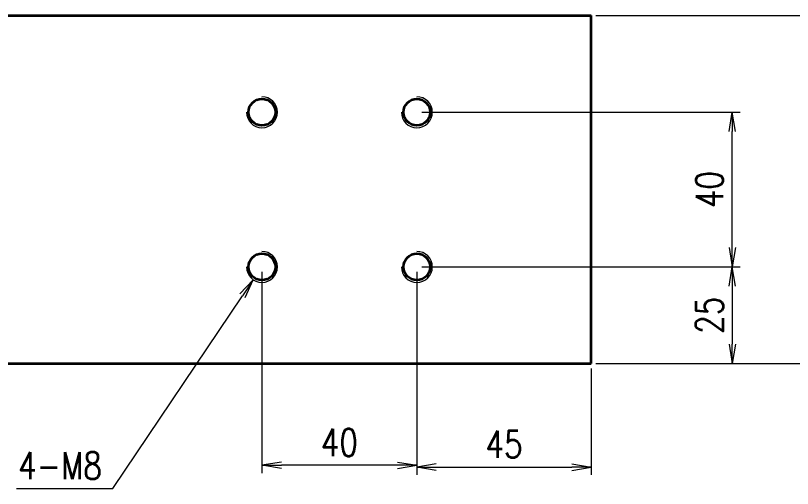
# Model space of a CAD drawing. Header units: millimetres. Extents: x -51813 to 38145, y -10860 to 38732.
# Drawn here: x -51416.2 to -51215.5, y 37984 to 38106.3 of the extents above; entities that cross this region are included whole.
import ezdxf

# ---------------------------------------------------------------- set-up
doc = ezdxf.new("R2010")
doc.units = ezdxf.units.MM
doc.header["$LTSCALE"] = 0.5
doc.layers.add('标注线', color=3, linetype='Continuous', lineweight=18)
doc.styles.add('DIM', font='romans.shx', dxfattribs={"width": 0.8, "bigfont": 'bigfont.shx'})
doc.dimstyles.new('DEH 1-2$0', dxfattribs={"dimscale": 2, "dimtxt": 3.5, "dimasz": 2.5, "dimexe": 1, "dimexo": 0.625, "dimgap": 1.2, "dimtad": 1, "dimdsep": 46, "dimtxsty": 'DIM', "dimblk": 'OPEN', "dimcen": 0, "dimclrd": 8, "dimclre": 8, "dimclrt": 2, "dimazin": 2, "dimtfac": 0.5, "dimtmove": 0, "dimatfit": 3, "dimldrblk": 'OPEN', "dimfxl": 0, "dimtolj": 2, "dimlwd": 13, "dimlwe": 13, "dimarcsym": 0})
doc.dimstyles.new('DEH 1-2$3', dxfattribs={"dimscale": 2, "dimtxt": 3.5, "dimasz": 2.5, "dimexe": 1, "dimexo": 0.625, "dimgap": 1.2, "dimtad": 1, "dimtoh": 1, "dimdsep": 46, "dimtxsty": 'DIM', "dimblk": 'OPEN', "dimcen": 0, "dimclrd": 8, "dimclre": 8, "dimclrt": 2, "dimazin": 2, "dimtfac": 0.5, "dimtofl": 0, "dimtmove": 0, "dimatfit": 3, "dimldrblk": 'OPEN', "dimfxl": 0, "dimtolj": 2, "dimlwd": 18, "dimlwe": 18, "dimarcsym": 0})

# ---------------------------------------------------------------- blocks, each defined once
blk = doc.blocks.new('_Open')
at = {"color": 0, "linetype": 'ByBlock', "lineweight": -2}
for p, q in [((-1, 0.167), (0, 0)), ((-1, -0.167), (0, 0)), ((0, 0), (-1, 0))]:
    blk.add_line(p, q, dxfattribs=at)
blk = doc.blocks.new('*D181')
at = {"layer": 'Defpoints', "color": 0, "transparency": 16777216}
for p in [(-51267.52, 38106.32), (-51198.55, 38106.32), (-51267.52, 38016.32)]:
    blk.add_point(p, dxfattribs=at)
at = {"layer": '标注线', "color": 8, "lineweight": 13, "transparency": 16777216}
for p, q in [((-51266.27, 38106.32), (-51196.55, 38106.32)), ((-51198.55, 38021.32), (-51198.55, 38101.32)), ((-51266.27, 38016.32), (-51196.55, 38016.32))]:
    blk.add_line(p, q, dxfattribs=at)
at = {"layer": '标注线', "color": 8, "lineweight": 13, "transparency": 16777216, "xscale": 5, "yscale": 5, "zscale": 5}
for p, rotation in [((-51198.55, 38106.32), 90), ((-51198.55, 38016.32), 270)]:
    blk.add_blockref('_Open', p, dxfattribs=dict(at, rotation=rotation))
at = {"layer": '标注线', "color": 2, "transparency": 16777216, "insert": (-51204.45, 38061.32), "char_height": 7, "attachment_point": 5, "rotation": 90, "style": 'DIM'}
blk.add_mtext('\\A2;90', dxfattribs=at)
blk = doc.blocks.new('*D182')
at = {"layer": 'Defpoints', "color": 0, "transparency": 16777216}
for p in [(-51312.52, 38041.32), (-51267.52, 38016.32), (-51231.04, 38016.32)]:
    blk.add_point(p, dxfattribs=at)
at = {"layer": '标注线', "color": 8, "lineweight": 13, "transparency": 16777216}
for p, q in [((-51311.27, 38041.32), (-51229.04, 38041.32)), ((-51231.04, 38036.32), (-51231.04, 38021.32)), ((-51266.27, 38016.32), (-51229.04, 38016.32))]:
    blk.add_line(p, q, dxfattribs=at)
at = {"layer": '标注线', "color": 8, "lineweight": 13, "transparency": 16777216, "xscale": 5, "yscale": 5, "zscale": 5}
for p, rotation in [((-51231.04, 38041.32), 90), ((-51231.04, 38016.32), 270)]:
    blk.add_blockref('_Open', p, dxfattribs=dict(at, rotation=rotation))
at = {"layer": '标注线', "color": 2, "transparency": 16777216, "insert": (-51236.94, 38028.82), "char_height": 7, "attachment_point": 5, "rotation": 90, "style": 'DIM'}
blk.add_mtext('\\A2;25', dxfattribs=at)
blk = doc.blocks.new('*D183')
at = {"layer": 'Defpoints', "color": 0, "transparency": 16777216}
for p in [(-51312.52, 38081.32), (-51231.04, 38081.32), (-51312.52, 38041.32)]:
    blk.add_point(p, dxfattribs=at)
at = {"layer": '标注线', "color": 8, "lineweight": 13, "transparency": 16777216}
for p, q in [((-51311.27, 38081.32), (-51229.04, 38081.32)), ((-51231.04, 38046.32), (-51231.04, 38076.32)), ((-51311.27, 38041.32), (-51229.04, 38041.32))]:
    blk.add_line(p, q, dxfattribs=at)
at = {"layer": '标注线', "color": 8, "lineweight": 13, "transparency": 16777216, "xscale": 5, "yscale": 5, "zscale": 5}
for p, rotation in [((-51231.04, 38081.32), 90), ((-51231.04, 38041.32), 270)]:
    blk.add_blockref('_Open', p, dxfattribs=dict(at, rotation=rotation))
at = {"layer": '标注线', "color": 2, "transparency": 16777216, "insert": (-51236.94, 38061.32), "char_height": 7, "attachment_point": 5, "rotation": 90, "style": 'DIM'}
blk.add_mtext('\\A2;40', dxfattribs=at)
blk = doc.blocks.new('*D184')
at = {"layer": 'Defpoints', "color": 0, "transparency": 16777216}
for p in [(-51312.52, 38041.32), (-51267.52, 38016.32), (-51267.52, 37989.54)]:
    blk.add_point(p, dxfattribs=at)
at = {"layer": '标注线', "color": 8, "lineweight": 13, "transparency": 16777216}
for p, q in [((-51312.52, 38040.07), (-51312.52, 37987.54)), ((-51267.52, 38015.07), (-51267.52, 37987.54)), ((-51307.52, 37989.54), (-51272.52, 37989.54))]:
    blk.add_line(p, q, dxfattribs=at)
at = {"layer": '标注线', "color": 8, "lineweight": 13, "transparency": 16777216, "xscale": 5, "yscale": 5, "zscale": 5, "rotation": 180}
blk.add_blockref('_Open', (-51312.52, 37989.54), dxfattribs=at)
at = {"layer": '标注线', "color": 8, "lineweight": 13, "transparency": 16777216, "xscale": 5, "yscale": 5, "zscale": 5}
blk.add_blockref('_Open', (-51267.52, 37989.54), dxfattribs=at)
at = {"layer": '标注线', "color": 2, "transparency": 16777216, "insert": (-51290.02, 37995.44), "char_height": 7, "attachment_point": 5, "style": 'DIM'}
blk.add_mtext('\\A2;45', dxfattribs=at)
blk = doc.blocks.new('*D185')
at = {"layer": 'Defpoints', "color": 0, "transparency": 16777216}
for p in [(-51352.52, 38041.32), (-51312.52, 38041.32), (-51352.52, 37990.01)]:
    blk.add_point(p, dxfattribs=at)
at = {"layer": '标注线', "color": 8, "lineweight": 13, "transparency": 16777216}
for p, q in [((-51352.52, 38040.07), (-51352.52, 37988.01)), ((-51312.52, 38040.07), (-51312.52, 37988.01)), ((-51317.52, 37990.01), (-51347.52, 37990.01))]:
    blk.add_line(p, q, dxfattribs=at)
at = {"layer": '标注线', "color": 8, "lineweight": 13, "transparency": 16777216, "xscale": 5, "yscale": 5, "zscale": 5, "rotation": 180}
blk.add_blockref('_Open', (-51352.52, 37990.01), dxfattribs=at)
at = {"layer": '标注线', "color": 8, "lineweight": 13, "transparency": 16777216, "xscale": 5, "yscale": 5, "zscale": 5}
blk.add_blockref('_Open', (-51312.52, 37990.01), dxfattribs=at)
at = {"layer": '标注线', "color": 2, "transparency": 16777216, "insert": (-51332.52, 37995.91), "char_height": 7, "attachment_point": 5, "style": 'DIM'}
blk.add_mtext('\\A2;40', dxfattribs=at)
blk = doc.blocks.new('*D186')
at = {"layer": 'Defpoints', "color": 0, "transparency": 16777216}
for p in [(-51350.29, 38044.64), (-51354.76, 38038)]:
    blk.add_point(p, dxfattribs=at)
at = {"layer": '标注线', "color": 8, "lineweight": 18, "transparency": 16777216}
for p, q in [((-51391.08, 37984.02), (-51357.55, 38033.85)), ((-51415.88, 37984.02), (-51391.08, 37984.02))]:
    blk.add_line(p, q, dxfattribs=at)
at = {"layer": '标注线', "color": 8, "lineweight": 18, "transparency": 16777216, "xscale": 5, "yscale": 5, "zscale": 5, "rotation": 56.06320045829314}
blk.add_blockref('_Open', (-51354.76, 38038), dxfattribs=at)
at = {"layer": '标注线', "color": 2, "transparency": 16777216, "insert": (-51404.68, 37989.92), "char_height": 7, "attachment_point": 5, "style": 'DIM'}
blk.add_mtext('\\A2;4-M8', dxfattribs=at)

msp = doc.modelspace()

# ---------------------------------------------------------------- linework, layer by layer
at = {"color": 7, "lineweight": 35}
for p, q in [((-51576.122, 38106.32), (-51267.522, 38106.32)), ((-51267.522, 38016.32), (-51267.522, 38106.32)), ((-51576.122, 38016.32), (-51267.522, 38016.32))]:
    msp.add_line(p, q, dxfattribs=at)
for centre in [(-51352.522, 38081.32), (-51312.522, 38081.32), (-51352.522, 38041.32), (-51312.522, 38041.32)]:
    msp.add_circle(centre, 3.456, dxfattribs=at)
at = {"layer": '标注线'}
for centre in [(-51352.522, 38081.32), (-51312.522, 38081.32), (-51352.522, 38041.32), (-51312.522, 38041.32)]:
    msp.add_arc(centre, 4, 180, 90, dxfattribs=at)

# ---------------------------------------------------------------- dimensions: what is measured, and where the dimension line sits
for base, p1, p2, picture, middle in [((-51198.554, 38106.32), (-51267.522, 38016.32), (-51267.522, 38106.32), '*D181', (-51204.454, 38061.32)), ((-51231.036, 38081.32), (-51312.522, 38041.32), (-51312.522, 38081.32), '*D183', (-51236.936, 38061.32)), ((-51231.036, 38016.32), (-51312.522, 38041.32), (-51267.522, 38016.32), '*D182', (-51236.936, 38028.82))]:
    dim = msp.add_linear_dim(base=base, p1=p1, p2=p2, angle=90, dimstyle='DEH 1-2$0', dxfattribs=at)
    dim.commit()
    dim.dimension.update_dxf_attribs({"geometry": picture, "text_midpoint": middle})
dim = msp.add_diameter_dim_2p(p1=(-51350.289, 38044.639), p2=(-51354.755, 38038.002), dimstyle='DEH 1-2$3', override={"dimpost": '4-M<>'}, dxfattribs=at)
dim.commit()
dim.dimension.update_dxf_attribs({"geometry": '*D186', "text_midpoint": (-51404.68, 37984.02), "dimtype": 163})
for base, p2, picture, middle in [((-51352.522, 37990.015), (-51352.522, 38041.32), '*D185', (-51332.522, 37995.915)), ((-51267.522, 37989.539), (-51267.522, 38016.32), '*D184', (-51290.022, 37995.439))]:
    dim = msp.add_linear_dim(base=base, p1=(-51312.522, 38041.32), p2=p2, dimstyle='DEH 1-2$0', dxfattribs=at)
    dim.commit()
    dim.dimension.update_dxf_attribs({"geometry": picture, "text_midpoint": middle})

doc.saveas('drawing.dxf')
